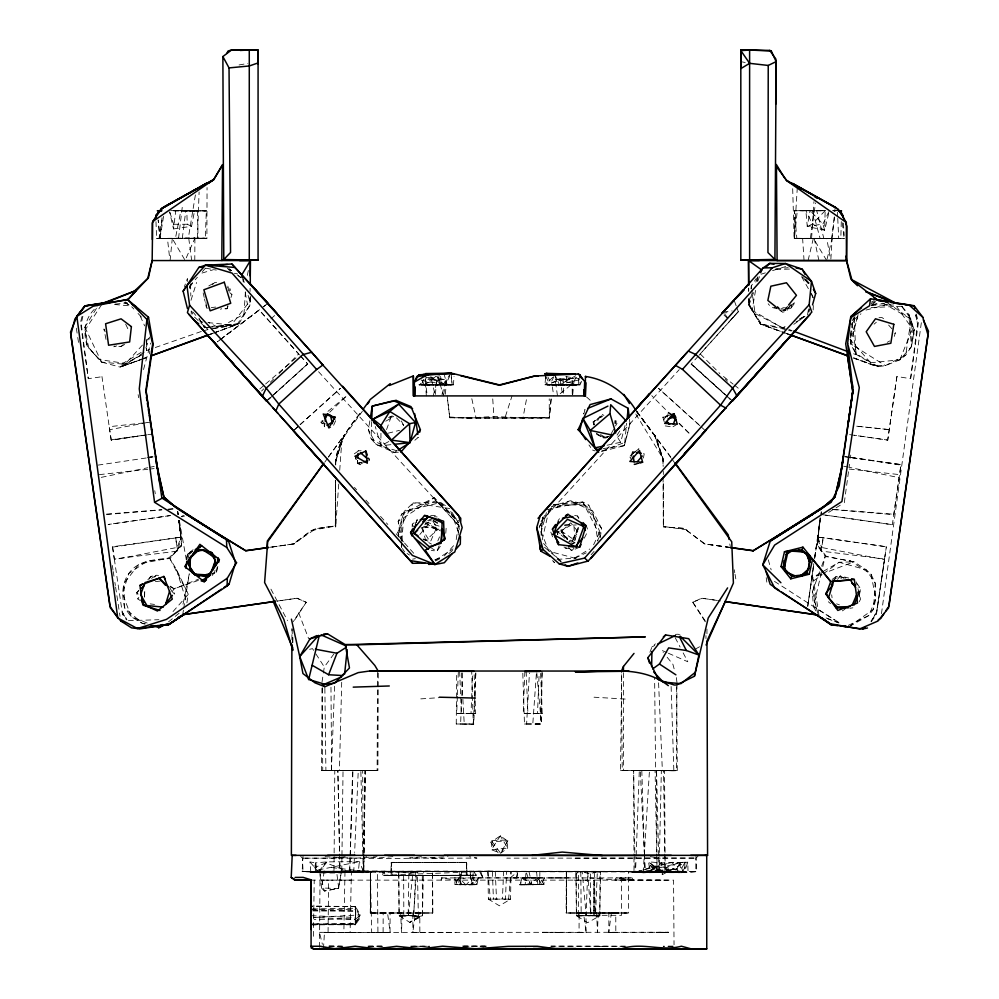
<?xml version="1.0" encoding="UTF-8"?>
<svg xmlns="http://www.w3.org/2000/svg" width="999" height="999" viewBox="0 0 999 999"><rect width="100%" height="100%" fill="white"/><g stroke="black" fill="none" stroke-linecap="round" stroke-linejoin="round"><path stroke-width="0.75" stroke-dasharray="5 3.75" d="M594.105 880.131L594.005 915.321L594.03 880.131L594.005 915.321L621.553 915.321L621.553 880.131M300.674 856.293L302.385 858.166L303.084 871.44L695.828 871.44L695.841 858.079L698.001 856.268M291.908 639.647L291.933 628.783M370.941 912.999L370.267 912.999L370.367 871.428L371.378 871.44M380.944 433.254L380.919 445.716L391.645 444.592M390.047 932.404L390.085 912.999L412.088 912.986M586.013 932.404L586.038 912.999L566.133 912.999L566.333 871.428L613.224 871.428L572.539 871.415M144.493 597.215L144.518 591.308M202.735 238.374L206.893 238.349L207.055 187.562M213.848 333.042L238.936 323.676L249.9 305.332L250.312 296.74M338.736 484.09L335.689 527.047L335.502 480.144M335.552 464.747C335.826 443.643 349.488 426.635 362.225 411.163M377.535 672.364L377.11 770.566L361.014 770.579M348.576 770.579L377.897 770.541L378.209 688.323M378.221 686.775L378.271 672.814M383.104 932.417L383.166 913.036L422.977 912.999L412.874 912.999L412.912 932.404L419.855 932.404L419.792 913.024L415.409 912.999L412.799 932.404L419.855 932.404M401.66 547.34L401.673 542.782M401.685 541.271L401.785 513.973L434.19 497.839L459.003 521.291M557.055 932.404L579.058 932.417L579.12 913.036L611.326 913.011M194.78 260.552L194.917 238.149L205.294 238.262L206.331 210.851L173.501 210.752M335.339 526.323L335.627 480.282L335.689 527.047L335.202 525.749L311.139 530.644L294.58 543.768L270.18 547.277L293.032 544.043L311.139 530.644L315.884 528.683L335.339 526.323L335.452 480.794M328.359 457.18L344.655 434.49L335.564 460.639L335.539 465.297C335.926 444.006 349.25 426.523 362.025 410.726M335.726 464.935L335.751 460.327L344.118 435.364L326.76 459.265M319.518 947.302L319.992 880.131L673.563 880.131L674.038 944.742M303.072 855.319L302.135 871.228C325.437 874.437 349.25 872.427 372.689 871.478L363.286 871.19L359.365 861.638L326.823 861.887L315.721 862.849L314.585 867.582L315.334 870.516L319.53 871.228L602.934 871.453L600.574 871.553L599.775 915.808L576.435 915.746L587.649 922.701L599.775 915.808L600.062 871.74L601.997 871.428L597.315 872.127L576.023 871.428L578.683 871.49L578.246 915.821L576.435 915.746L576.161 873.938L578.683 871.49L576.161 873.938M676.947 684.103L676.373 770.579L655.094 770.591L656.668 852.459M676.96 682.567L676.248 676.723M292.857 642.619L292.932 635.202M344.992 871.428L343.856 932.417L319.443 932.304L322.377 944.267M311.201 924.837L355.369 924.674L355.482 906.555L311.051 906.193M474.825 697.702L473.763 724.025L456.243 724L456.705 672.914M322.265 687.637L321.441 770.579L358.266 770.566L354.633 852.434M328.072 932.392L328.596 880.169L326.536 880.131M695.928 855.294L696.827 871.628L688.024 872.564L638.786 871.203L654.695 866.295L672.052 862.337L684.902 862.487L684.652 871.353L682.792 871.278L679.907 862.437L676.81 869.28L650.262 865.658L646.415 871.203L657.742 870.579L679.907 862.437L687.811 862.149L684.652 871.353L383.179 871.265L381.843 875.349L493.094 871.091L333.978 872.564L334.79 770.541L375.387 770.591M311.051 924.4L355.382 924.774L355.869 909.402L355.045 906.505L311.288 906.155M614.822 423.501L614.847 420.716L615.983 420.904L615.671 423.651M249.987 297.602L249.9 305.332L237.025 324.588L213.649 333.092M250.062 291.433L250.1 288.336M341.933 857.067L341.745 872.514L363.711 872.564L363.923 854.02M341.958 855.519L343.032 770.579M363.948 852.472L364.922 770.579L377.897 770.541L321.441 770.579L347.078 770.579M658.603 855.569L656.568 770.579L620.504 770.616L621.753 672.327M313.436 936.313L314.21 880.131L350.574 880.131M542.082 673.026L541.408 724.038L532.792 724.05L524.475 724.025L522.789 672.989M149.5 349.538L146.603 350.549L146.766 340.01M544.667 373.726L547.489 384.927L578.309 385.177L578.409 378.309M408.166 915.509L418.381 916.695L422.452 915.746L418.431 916.695L409.84 922.377L422.452 915.746L422.29 871.503L415.759 871.677L408.241 874.013L401.436 871.578L398.838 871.865L399.101 915.746L400.774 916.495L408.166 915.509L408.878 872.04L423.401 871.453L422.452 915.746L409.852 922.377L399.101 915.746L398.701 871.553L385.926 871.428L655.419 871.428M458.229 535.077L458.416 524.487M350.449 932.417L343.856 932.417L350.1 932.367L351.411 871.428M363.636 854.133L363.261 872.701L302.135 871.228L317.495 872.726L358.241 872.427L359.365 861.638L315.334 870.516L315.721 862.849L309.902 861.925L310.901 872.552C439.485 870.479 568.181 872.527 696.827 871.628L652.197 872.177L607.08 871.365M363.661 852.584L365.309 770.579L360.851 770.529L363.261 872.701L376.598 871.39L313.062 872.015L339.922 872.564M539.897 871.415L539.61 884.577L519.792 884.764L522.34 877.634L539.922 877.909L543.893 884.577L519.792 884.764L524.7 877.846L538.174 877.921L541.645 884.652L544.33 877.921L543.893 884.577L519.792 884.764L543.893 884.577M679.27 872.639L672.052 862.337L638.786 871.203L649.825 871.253L661.463 862.886L668.319 871.228L649.825 871.253L648.601 861.85L661.463 862.886L684.902 862.487L679.27 872.639L634.003 872.552L625.761 871.315L643.181 872.776L659.065 872.564L659.477 854.02M659.515 852.472L661.35 770.579M341.708 682.267L339.423 770.504L358.266 770.566M412.2 526.923L412.275 524.138L417.145 520.566M804.045 260.539L802.634 238.474L796.84 238.386L794.405 210.739L805.893 210.639L807.254 226.511L824.65 230.17L825.149 210.664L794.405 210.739L794.43 238.386L844.392 238.449L794.13 238.411L792.669 187.974M169.755 211.988L173.651 224.275L173.514 228.946L191.533 226.323L194.543 211.039L206.331 210.851L173.676 210.627M350.075 857.105L349.613 872.552L363.461 872.414L363.311 853.895M350.112 855.556L352.622 770.579L377.897 770.541M841.295 221.628L840.821 238.461L826.76 238.474L830.506 259.078M144.593 596.453L144.78 590.272M349.737 872.552L350.237 857.092M350.274 855.556L352.972 770.541L365.309 770.579L363.848 871.79L384.89 871.253L381.843 875.349L385.889 875.611L476.311 875.236L474.937 871.44L473.339 871.215L476.311 875.236L390.909 875.511L391.158 862.412L466.371 862.349L467.157 875.561L466.108 875.648L466.883 862.424L391.783 862.349L390.909 875.511L392.083 875.648L391.158 862.412L466.371 862.349L467.157 875.561M813.174 309.915L813.323 305.494M197.452 238.374L199.101 191.983M542.107 671.49L540.272 724.038L532.792 724.05L536.376 673.576M334.553 686.276L331.393 770.616L337.874 770.579L339.535 855.581M312.724 924.787L355.269 923.688L355.482 906.555L360.289 914.897L355.369 924.674L311.064 923.875M514.635 871.428L487.887 871.44L488.374 899.15L505.506 899.137L506.53 871.428M576.398 915.721L599.775 915.808L586.201 915.596L582.217 871.852L575.874 871.465L576.398 915.721L586.101 915.484L587.712 871.69M645.741 871.89L625.749 871.328L635.526 872.502L636.101 857.055M636.163 855.506L639.31 770.516L667.344 770.604L663.536 770.579L664.722 852.497M371.69 421.64L371.029 438.736L376.223 444.555L394.318 452.497L400.936 451.998M457.38 696.39L456.693 713.536L475.686 713.548L474.088 672.851M457.442 694.829L458.354 671.453M524.875 671.478L523.214 713.548L542.195 713.536L540.596 672.839M462.662 672.914L460.614 724.025L473.276 724.263L471.703 671.365M471.004 713.473L475.686 713.548L456.693 713.536L471.004 713.473L471.553 699.937M471.615 698.438L472.664 672.864M474.887 696.153L475.886 671.365L474.662 696.266M537.512 713.448L542.195 713.536L523.214 713.548L537.512 713.448L539.173 672.926M853.933 358.229L878.158 366.695L885.389 365.597L899.899 359.79L905.706 355.132L911.45 346.566L914.235 329.995L908.815 314.448L901.91 306.431M353.733 872.514L354.558 853.983M572.352 394.555L572.852 383.404L572.04 379.383L555.169 379.183L557.479 395.891L572.852 383.404L555.169 379.183M418.431 916.695L408.354 915.546L400.949 916.52L399.101 915.746L413.474 915.559L420.991 916.682L413.723 915.608L415.759 871.677L425.424 871.44M508.553 899.749L511.038 871.428L510.551 899.162L508.553 899.749L502.41 898.925L503.658 871.465M187.263 281.606L187.4 278.609L184.39 286.613M357.617 460.576L357.48 463.399L361.7 463.299M473.276 724.263L474.587 697.814M851.073 330.482L850.436 343.743L856.43 354.845L853.571 353.771M916.27 314.023L918.443 322.352L910.601 378.671L896.927 376.511L887.724 440.122L854.22 435.227M524.475 724.025L526.623 723.938L529.433 672.914M541.408 535.177L542.432 517.107L541.108 535.289M797.302 187.55L794.13 238.411L833.753 238.374L806.068 238.374M323.476 948.763L324.463 932.404L327.585 932.392L319.443 932.304M643.181 872.776L644.13 857.292M644.23 855.743L649.462 770.566M830.868 259.078L832.142 238.411L794.43 238.386L797.277 210.702L825.586 210.777M811.6 238.324L813.948 201.661M245.417 291.795L243.968 314.185L219.006 327.734L210.414 328.908M339.722 470.292L341.895 439.61L362.35 411.326M445.779 533.266L446.166 527.747M413.474 915.559L416.683 871.752L423.401 871.453M435.077 377.06L424.338 384.84L419.031 384.815L453.434 384.802L454.033 376.498M435.427 394.443L436.538 379.907L446.79 379.17L445.292 394.38M401.698 542.295L401.323 546.928L403.271 549.363M401.823 540.759L404.183 511.413L413.211 502.909L440.621 502.522L448.426 507.679M832.379 509.527L893.768 514.635L900.986 464.585L850.973 457.392M458.991 877.909L455.02 884.577L465.971 884.914L472.677 877.909L478.384 877.909L476.973 884.59L465.971 884.914L458.991 877.909L454.582 877.921L455.02 884.577L472.19 884.602L473.326 871.428M826.81 556.942L817.532 545.229L819.817 519.405L817.095 545.442L825.261 556.293L853.97 561.813L866.121 569.742L871.041 574.213L875.236 583.166L875.773 598.601L873.476 609.253L868.968 615.471L850.324 625.911M545.591 377.634L544.93 384.79L580.057 384.827L581.605 381.356M551.161 398.851L549.35 417.944L466.496 418.069L449.775 417.732L447.465 398.901M808.828 311.501L809.115 308.416M572.727 394.455L574.275 378.334L560.014 378.871L551.685 382.904L553.783 395.904M355.257 919.018L356.019 911.125L355.045 906.505L360.289 917.681L355.382 924.774L355.257 919.018L314.136 919.38M170.092 260.552L172.278 238.536L194.917 238.149L185.127 260.389L172.278 238.536L159.94 238.374L158.179 219.955L159.977 238.461L194.917 238.149L167.42 238.349L169.743 258.891M186.913 559.865L187.475 554.158L193.107 549.687M217.008 567.594L216.583 571.865L212.1 575.449M449.35 416.97L466.496 418.069L549.35 417.944L551.123 399.013M557.654 534.615L557.954 531.643M357.692 460.502L357.405 463.299L360.115 464.822L362.762 463.611M601.735 451.398L624.375 445.654L626.66 423.264M834.103 217.632L831.955 238.386L794.467 238.336L818.256 238.374M834.714 211.688L835.176 207.243M408.354 915.546L412.987 872.065L422.29 871.503M149.488 353.921L149.825 350.824M808.903 312.225L809.24 309.29M167.42 238.349L205.294 238.262L159.977 238.461L162.475 216.845M603.159 448.576L624.375 445.654L629.969 423.726L629.432 419.105M178.534 238.386L182.68 203.634M191.533 226.323L187.275 224.251L186.763 210.664L194.543 211.039L175.762 210.664L173.514 228.946L169.643 212.038M461.813 871.428L460.202 884.59L476.973 884.59L472.677 877.909L574.475 877.921M749.799 297.802L748.875 305.232L760.514 324.076L785.326 333.154M750.911 288.886L751.285 285.914L756.193 278.609M182.305 238.374L185.764 210.889L206.331 210.851M910.601 378.671L917.544 323.951L915.821 314.822M386.526 932.404L324.463 932.404L668.606 932.267L608.766 932.404L611.363 912.999L628.646 912.986L628.558 871.428L621.39 871.428M844.305 502.722L848.875 468.893M849.088 467.357L849.5 464.285M850.336 458.129L850.748 455.057M227.51 305.831L227.123 308.728L220.379 309.141M229.495 291.346L229.895 288.449L231.93 294.717L230.969 297.515M600.287 537.712L601.56 528.434L592.844 511.276L583.441 503.933L570.329 500.761L552.672 505.919M831.717 238.386L834.652 216.87M821.203 551.098L823.039 537.649L886.35 546.765L817.781 537L821.203 551.098L884.577 559.015L886.35 546.765L876.623 612.062L871.278 621.353M881.455 613.748L921.665 320.317M324.762 423.963L324.363 426.773L323.988 422.515M813.785 563.686L807.691 606.505L813.648 565.159M814.66 557.567L820.104 519.33M443.756 394.468L445.591 381.581L438.149 377.41L425.037 378.933L427.285 395.916M517.032 877.921L517.744 871.478L516.283 877.909M814.747 557.492L820.566 517.557M814.597 558.891L820.803 515.971M822.527 514.685L892.332 524.712L899.112 477.672L849.625 467.42M807.704 606.493L813.748 564.797M896.927 376.511L887.724 440.122M155.981 221.691L156.631 238.374L159.028 238.386L162.075 217.52M810.364 238.361L815.534 202.909M901.76 306.443L911.076 319.168L905.706 355.132L885.389 365.597L872.914 365.172L853.908 358.191M884.577 559.015L876.623 612.062L870.966 621.303M322.015 682.08L323.164 674.512M323.389 673.001L324.313 666.957L333.741 654.183M456.193 539.572L458.529 524.338M850.436 336.288L853.321 317.844M324.25 871.215L321.591 887.999L324.363 891.033L338.549 888.511L341.483 871.203L338.549 888.511L321.591 887.999L319.53 871.228L383.179 871.265L385.889 875.611L476.311 875.236M182.692 614.672L183.429 610.139M183.666 608.616L189.273 573.826L182.805 605.194M159.977 238.461L163.724 215.384M195.392 194.917L188.274 238.411L206.893 238.349M807.517 314.835L808.503 308.816M189.798 288.549L190.547 284.041M188.237 558.541L189.198 552.672L192.045 551.623M396.84 450.899L394.318 452.497L371.029 438.736L368.394 429.695L369.842 420.841M791.508 305.207L791.021 308.129L784.44 310.701L770.941 307.155L768.169 303.758M442.145 877.909L441.133 880.131L441.508 877.909L456.843 880.131L466.208 877.921M755.544 290.384L752.085 310.239L760.514 324.076L785.202 333.017L760.514 324.076L748.688 303.334L748.676 298.751L748.875 305.232L761.787 324.375L784.877 329.345M757.142 281.206L757.941 276.623M566.858 376.498L565.384 384.815L551.985 384.952L547.989 377.21M426.111 376.635L424.612 385.027L421.316 385.052L419.368 381.468M871.24 621.79L876.41 614.472L884.502 559.64L821.628 547.489L823.413 537.512M824.65 230.17L822.889 224.063L810.114 210.664L805.893 210.639L812.374 224.063L824.65 230.17L829.37 210.664L822.889 224.063L807.254 226.511L810.114 210.664L824.924 210.664L794.405 210.739M466.496 418.069L493.893 416.496L522.989 417.832L526.573 398.813M643.406 458.042L644.218 453.858L641.87 452.172M159.94 238.374L175.424 238.386L180.856 210.801L194.543 211.039M247.34 275.399L248.576 269.455M857.317 595.279L858.216 591.121M82.867 316.321L81.219 323.801L88.299 378.683L101.998 376.71M215.11 570.092L214.485 572.927L211.825 574.225M186.251 559.652L187.475 554.158L192.645 551.148M217.819 566.371L216.583 571.865L212.725 574.125M542.195 539.872L549.05 509.777M615.309 423.888L615.983 420.904M859.115 596.003L860.713 588.985L855.144 580.644M667.344 416.945L668.406 412.462L651.773 395.666M808.104 260.427L813.361 238.262L826.71 260.602M821.428 572.527L813.398 606.455L817.519 613.861M822.814 566.62L825.261 556.293L853.97 561.813L826.822 572.127M827.072 259.128L832.142 238.411L826.76 238.474M112.537 546.765L114.398 559.615L177.185 547.44L181.119 537.137L112.537 546.765L114.311 559.015L177.672 551.098L181.119 537.137L178.883 520.629M583.853 413.998L584.977 409.503L583.516 413.823M81.98 316.546L80.469 322.527L88.299 378.683M624.375 445.654L629.969 423.726M607.092 445.229L620.691 442.245L625.124 425.237M858.104 314.648L850.436 343.743L885.389 365.597M630.993 457.205L632.479 451.548L635.289 451.123M433.204 395.891L438.149 377.41L443.544 395.904M416.233 522.702L417.145 519.305M540.871 533.154L546.403 512.562M143.531 369.555L150.662 343.094M341.895 439.61L335.602 462.425L335.564 460.639M578.471 527.672L574.937 540.409L571.965 543.468M441.97 394.468L445.591 381.581L425.037 378.933M894.255 336.413L895.404 332.704L893.805 335.252M190.996 300.274L196.591 282.48M447.152 395.879L449.775 417.732L504.932 417.969L512.025 395.916M752.022 293.456L748.688 303.334L752.085 310.239L782.467 327.997L786.862 329.533M755.831 282.155L758.204 275.1M228.084 305.919L227.123 308.728L221.316 308.516M850.449 337.937L858.353 315.222M145.879 348.052L149.75 337.038M139.972 359.952L120.105 367.095L101.548 362.1L87.213 345.979C82.492 331.893 84.977 316.346 97.128 306.843M386.563 429.595L391.283 416.471M826.098 617.931L840.409 623.388L813.398 606.455L812.387 591.533L819.592 571.803M821.653 566.158L825.261 556.293M753.571 292.582L748.875 305.232L748.825 299.063M757.741 281.331L761.912 270.08M649.924 652.272L652.01 646.828L655.406 643.856M439.085 545.791L436.9 551.348L431.268 550.262M650.262 865.658L657.742 870.579L676.81 869.28L679.907 862.437M899.899 359.79L912.324 328.783L908.815 314.448L911.45 346.566L899.899 359.79L870.653 362.762L852.896 352.547M423.613 379.32L421.316 385.052L452.16 384.827L451.198 373.102M355.369 924.674L358.803 916.295L360.289 914.897L311.076 917.631M858.466 594.368L860.713 588.985L858.166 587.362M578.071 527.647L570.978 544.48L576.161 541.933M437.812 540.921L439.523 536.888M423.451 539.135L430.294 542.132L436.8 527.147L432.792 521.066M335.664 420.716L333.092 426.423L329.195 427.934M575.349 558.316L548.951 551.261L539.185 527.122L545.354 513.648M572.14 541.808L579.12 527.01M553.921 376.548L549.912 384.99L547.489 384.927M355.269 923.688L358.803 916.295L355.419 919.38L314.111 917.369M449.937 375.699L445.529 384.802L424.612 385.027L452.16 384.827L450.786 373.239L442.882 385.027L430.769 376.86M789.572 305.706L787.025 310.939L782.667 312.262L776.31 307.767M593.593 544.755L601.56 528.434L583.441 503.933L551.273 506.643M588.973 877.921L618.806 880.044L633.091 879.769L632.067 877.909L615.971 877.921L614.885 880.131L668.443 880.131M597.352 540.921L600.774 534.228L588.886 505.194L582.792 502.01L553.621 504.57L539.185 527.122M584.253 538.224L586.863 533.129M851.922 324.575L855.456 317.682M415.209 523.813L417.182 520.004M597.739 420.579L601.298 413.836L603.908 415.409M834.477 579.432L835.888 576.735L845.866 578.096M859.202 601.773L860.526 599.275L856.28 581.918M460.876 877.909L457.205 884.689L455.02 884.577M682.792 871.278L687.811 862.149L679.345 862.949L646.415 871.203L688.024 872.564L687.811 862.149M501.236 852.709L508.329 839.909L489.585 840.758L498.114 852.846M611.176 433.766L614.822 427.235M615.559 425.924L617.02 423.301L614.397 421.728M140.484 600.711L137.887 598.988L139.41 596.328M149.313 579.033L150.837 576.373L155.27 575.724M790.958 304.445L787.025 310.939L777.147 306.331M478.384 877.909L474.188 884.739L457.205 884.689L454.582 877.921M144.093 352.247L124.038 365.759L121.953 364.011L101.548 362.1L87.213 345.979L84.828 327.16L98.089 305.744M545.978 376.548L549.912 384.99L571.553 384.965L576.835 376.436M663.798 419.88L668.406 412.462L670.829 413.623M172.465 591.296L174.063 588.761L198.601 579.145M619.792 430.956L616.57 435.939L620.691 442.245M101.611 304.67L85.052 330.12L88.799 348.239L99.488 359.615L125.712 363.474L141.334 354.982M294.468 620.279L306.218 602.31L293.044 621.84M189.585 287.562L192.869 282.58M557.892 521.016L559.465 518.693M440.297 546.328L436.9 551.348L431.643 548.264M854.944 316.596L851.51 321.641L861.001 313.786M324.737 462.225L327.447 458.441M326.111 862.786L319.093 872.477L314.585 867.582L326.111 862.786L345.716 870.753L384.89 871.253M250.299 296.74L250.299 302.772L247.415 304.258L231.431 324.962L211.838 326.96M787.587 306.218L782.667 312.262L776.972 307.717M323.027 420.354L321.129 422.677L325.736 425.686M837.487 579.383L840.296 575.973L848.725 578.059M419.842 534.502L431.068 520.966M574 548.189L572.015 550.511L563.96 547.002M302.135 871.228L317.495 872.726L326.823 861.887M138.711 590.347L136.688 592.682L137.887 598.988M147.802 579.87L150.837 576.373L153.571 577.834M591.108 554.757L594.055 551.373M189.36 286.313L197.39 277.26M202.397 271.603L205.419 268.207M173.039 611.55L188.324 594.33L176.523 569.567L169.83 558.453L168.619 558.129C154.221 559.915 137.924 560.239 128.809 573.488C121.666 583.691 121.691 596.303 124.7 607.954L131.219 616.708L142.457 623.463L145.429 624.225M698.239 356.144L691.046 364.148L725.399 395.017M699.1 355.194L739.747 309.977M736.875 307.742L738.311 311.688L700.237 353.933L719.842 373.564M142.432 345.08L125.712 363.474L120.105 367.095L140.572 359.665M146.616 340.484L148.701 338.186M444.355 555.894L454.495 544.717M541.071 521.428L679.208 369.667M730.082 320.729L738.311 311.688M362.063 462.712L360.115 464.822L357.954 460.689M825.149 210.664L812.374 224.063L807.254 226.511M649.825 871.253L654.695 866.295L662.512 874.562L684.902 862.487M539.922 877.909L532.954 884.939L522.34 877.634L510.139 877.921L517.957 871.515L469.992 871.428L471.328 884.602M261.601 391.009L263.786 388.836M270.329 382.292L273.601 379.021M279.046 373.564L298.664 353.933L259.216 310.015L222.315 338.087L261.825 307.954M329.682 412.262L346.978 395.579L327.472 411.763M552.759 377.31L544.93 384.79L580.057 384.827L579.994 379.145M423.114 539.023L425.661 540.634L438.124 528.995L441.009 531.83M557.792 534.39L557.117 531.655L561.038 531.668L570.766 522.764L578.633 532.604L568.881 541.52L575.024 542.807L572.115 543.319M138.873 590.684L136.688 592.682L138.836 594.717M266.621 401.198L307.63 363.861L300.662 356.144M294.455 429.845L299.038 425.699M300.187 424.662L340.347 388.349M268.906 399.138L307.63 363.861M294.38 429.77L298.988 425.624M300.137 424.587L340.359 388.361M270.904 318.893L275.025 315.197M212.45 284.59L214.773 282.517L219.056 282.055M266.408 400.949L307.729 364.098L300.587 356.094M448.801 553.683L453.421 549.675M874.1 324.163L876.323 322.24M259.777 388.986L264.448 384.99M265.622 383.978L297.227 356.955M154.283 577.122L156.593 575.174L159.49 575.674M414.86 440.247L418.344 437.3L415.809 438.898M123.152 344.68L120.954 346.528L114.123 346.104M871.677 304.932L877.609 300.025M168.469 621.915L179.183 613.124M634.19 452.535L629.457 456.281L630.044 458.903M635.364 451.598L638.923 448.788L629.457 456.281L631.006 458.828M263.599 306.631L267.994 303.246M263.062 307.005L265.534 305.132M219.867 339.972L259.216 310.015L299.563 354.945M593.968 424.7L593.169 421.928L603.396 414.835L593.169 421.928L593.756 424.925M818.955 615.209L813.698 580.831L822.152 574.65M823.363 573.763L839.048 562.275L853.97 561.813M832.167 579.42L835.888 576.735L841.72 578.221M354.345 453.808L358.691 450.724M793.793 324.338L806.243 315.472L799.6 318.993M849 626.66L873.476 609.253L875.236 583.166L866.121 569.742L839.048 562.275L821.815 572.202M522.34 877.634L524.7 877.846L528.796 884.59L538.174 877.921M608.541 436.251L606.056 438.012L603.396 437.924L596.728 434.365L595.217 432.405M426.348 395.904L425.449 383.566L431.468 379.333L446.79 379.17M424.725 524.837L430.781 520.679M270.13 547.252L293.032 544.043L315.884 528.683L335.202 525.749M459.428 526.373L434.19 497.839L398.189 521.328L400.437 538.161M435.089 560.327L452.934 548.926M842.319 610.889L844.917 609.228M828.596 512.412L842.994 503.533M151.461 578.334L156.593 575.174L158.566 577.41M677.297 424.15L672.352 427.172L669.792 425.899M121.953 364.011L144.031 350.649M799.437 319.218L806.068 315.272M574.1 558.354L589.797 549M593.169 421.928L602.497 416.421M385.764 421.216L393.668 416.571M831.942 580.881L840.296 575.973L844.118 578.409M820.491 572.964L812.537 577.547L816.67 611.863M208.791 285.939L214.773 282.517M141.296 355.07L120.105 367.095L140.397 359.69M187.475 554.158L192.707 551.186M575.761 375.724L559.465 384.902L555.694 376.536M124.675 344.443L120.954 346.528L118.094 345.754M871.053 303.684L874.987 301.486M695.666 648.938L699.537 646.765M567.332 539.497L560.926 530.756L572.489 524.35M887.199 342.345L889.722 340.959M189.56 553.983L190.834 553.296M435.514 561.001L439.572 558.816M611.563 435.064L606.056 438.012L596.728 434.365M871.378 302.148L874.125 300.674M388.836 441.521L380.919 445.716L375.274 426.523M785.102 326.611L782.467 327.997L785.189 326.748M181.244 516.57L183.591 515.359M652.01 646.828L654.77 645.491M548.139 511.438L570.329 500.761L592.844 511.276L597.989 541.046M848.226 625.386L868.968 615.471L875.773 598.601L871.041 574.213L850.012 560.701M817.532 545.229L819.954 517.894M705.257 621.79L692.719 602.272L701.698 598.201L720.092 600.874M574.912 558.079L586.251 552.859M796.103 321.753L801.56 319.268M579.67 547.152L572.015 550.511L568.431 547.764M692.719 602.272L702.197 598.276L720.566 600.923M211.588 574.063L214.485 572.927L211.9 573.251M456.668 519.255L435.589 500.924L401.785 513.973L398.189 521.328L402.447 541.72M821.116 574.3L812.537 577.547L813.698 580.831M607.479 436.388L603.396 437.924L596.391 433.191M871.89 305.519L877.509 303.396M601.61 451.086L624.762 442.407M141.846 359.153L149.088 356.506M209.952 334.265L212.849 333.204M214.298 332.679L238.936 323.676L208.816 327.197M141.421 359.428L148.664 356.793M209.503 334.628L212.4 333.566M142.033 359.128L147.877 357.005M209.266 334.69L212.188 333.629M549.238 871.428L580.806 871.565L590.397 873.938L596.715 871.652M155.307 347.515L201.748 331.318M203.197 330.819L211.975 328.596M198.376 580.407L174.063 588.761L169.967 586.575M434.89 559.665L440.796 557.704M425.449 383.566L436.538 379.907M181.818 516.858L184.74 515.934M638.586 463.499L634.577 464.772L632.217 463.111M761.076 274.213L765.371 272.864M772.539 270.629L788.298 265.722M389.672 416.733L392.32 415.909M671.291 414.597L662.874 417.195L664.685 423.376M113.786 346.778L116.671 345.904M551.685 382.904L563.099 379.42L574.275 378.334M189.198 552.672L192.844 551.573M201.998 273.052L213.611 269.643M866.058 310.065L890.109 303.721M361.913 462.275L357.48 463.399L355.07 456.243M387.899 433.254L399.538 430.332M579.707 379.72L557.779 384.815L551.985 384.952M361.9 462.262L357.405 463.299L355.219 456.518M309.615 649.288L312.525 648.651L315.047 652.572M547.202 509.615L582.792 502.01L600.799 537.15M101.274 477.36L147.815 467.719M149.313 467.407L155.32 466.158M146.191 434.977L111.226 440.122L109.665 429.72L150.462 421.89M412.562 559.165L415.334 558.641M427.697 520.629L430.569 520.104M293.032 544.043L294.58 543.768M297.04 598.239L306.218 602.31L297.04 598.239L277.223 601.086L297.24 598.214M239.061 64.972L247.814 63.424M849.862 608.341L852.859 607.817M238.936 323.676L231.431 324.962L208.841 322.689M388.561 417.495L392.882 416.77M213.449 328.359L237.025 324.588L219.006 327.734L207.904 322.265M345.192 856.618L335.127 858.166L302.385 858.166L355.719 858.178L377.023 856.63M97.964 465.122L146.453 457.942M147.914 457.455L153.971 456.518L147.902 457.38M426.323 377.859L433.828 376.735M435.327 376.511L439.835 375.836M112.612 547.115L181.119 537.137M111.126 439.81L146.179 434.927L111.226 440.122L109.228 426.71L150.512 422.177M147.702 434.727L152.273 434.09M147.964 457.729L154.033 456.893M564.647 524.875L572.252 523.838M723.014 311.988L732.142 310.889M421.441 856.618L409.415 858.041L442.944 858.266M199.026 318.219L204.296 327.734L207.305 327.385M667.369 416.67L662.874 417.195L664.972 419.405M99.338 474.637L148.027 469.268M149.55 469.093L154.121 468.593M211.264 307.567L215.722 307.08M204.296 327.734L210.327 327.11M115.135 304.121L127.535 302.947M325.112 856.667C365.834 859.415 407.267 858.978 448.039 856.643M775.848 268.806L788.223 267.67M634.103 463.923L641.433 463.236M392.894 856.605L377.684 858.016L365.746 856.655M155.382 581.618L161.289 580.956M598.201 946.528L604.07 946.627M721.99 313.137L729.407 312.487M878.983 317.719L881.867 317.457L885.501 320.055M872.239 304.408L884.177 303.409M106.643 514.51L161.913 509.902M168.057 509.39L174.188 508.878M106.581 514.11L161.751 509.702M167.869 509.215L174.001 508.728M556.98 559.44L576.898 557.942M420.791 698.875L439.036 697.689M345.716 870.753L319.093 872.477L309.902 861.925M646.415 871.203L676.81 869.28M675.349 634.377L678.134 634.215L680.781 635.339M658.641 857.105L659.003 872.564L684.203 871.49L635.526 872.502M408.878 872.04L352.834 871.415M655.094 770.591L676.373 770.579L622.24 770.566L621.341 672.876M476.973 884.59L474.188 884.739L472.227 877.909M871.078 307.58L904.644 306.119M564.472 525.449L576.298 524.962M775.699 269.568L789.485 269.056M128.359 620.679L158.891 619.717M602.934 871.453L594.28 871.727L595.454 915.733L599.775 915.808M578.209 915.846L586.201 915.596M322.065 688.286L322.752 770.579L334.041 770.579M432.018 912.999L432.692 912.986L432.592 871.428L432.792 912.999L370.529 912.999L370.367 871.428L371.69 932.379L390.159 932.404L387.55 912.999M208.279 308.042L206.506 308.079L204.508 298.963M565.122 548.301L569.692 548.189M505.506 899.137L510.551 899.162L499.45 905.806L488.374 899.15L502.41 898.925M578.234 871.49L600.062 871.74L597.315 872.127L595.504 915.733L586.101 915.484M312.675 909.053L355.332 908.253M673.226 946.165L663.411 946.253M413.723 915.608L399.101 915.746M504.932 417.969L549.25 417.582M596.84 871.802L629.707 871.39M422.527 527.31L439.473 527.272M672.964 946.303L663.236 946.265M175.424 238.386L205.294 238.262M178.796 520.666L181.169 537.437L175.437 537.499L177.185 547.44M660.926 932.404L668.831 932.329L656.081 932.404M462.612 946.053L488.686 946.153M871.003 305.207L895.566 305.007L912.324 328.783L911.45 346.566L914.235 329.995L908.815 314.448M453.434 384.802L442.507 384.902L440.522 376.436M634.827 852.472L633.653 770.566L639.31 770.516M553.034 871.453L427.947 871.215L309.752 872.202L333.978 872.564M659.065 872.564L665.172 872.514L665.059 853.97M342.919 946.215L326.498 946.215M367.882 946.203L383.141 946.165M528.796 884.59L530.344 884.577L525.998 871.428L525.199 884.552L530.344 884.577M432.692 912.986L412.874 912.999M314.123 923.888L355.394 923.588M832.954 210.739L837.374 210.714M794.13 238.411L802.622 238.374M620.504 770.616L627.16 770.579M608.241 871.428L577.135 871.428M665.172 872.514L657.08 872.552L656.942 854.02M370.367 871.428L370.504 912.999L390.085 912.999M463.973 946.178L487.912 946.165M818.893 260.514L814.235 238.461L794.43 238.386L840.821 238.461L823.85 238.424L816.757 210.826M430.969 858.241L476.985 858.091L469.493 856.705M575.012 858.178L695.841 858.079L506.83 858.153M344.405 871.44L360.889 871.428M679.345 862.949L681.73 872.701L635.114 872.564L634.852 854.02M427.21 912.999L415.409 912.999M575.936 912.999L597.439 912.949M557.954 932.392L564.947 932.379M411.363 946.228L429.395 946.178M173.651 224.275L187.275 224.251M641.608 770.579L655.606 770.554L654.62 677.797M633.653 770.566L677.285 770.716L676.623 686.525M315.172 871.428L303.084 871.44M381.168 871.428L427.947 871.215M485.102 871.428L417.145 871.478L428.833 871.428L417.432 871.677L418.381 916.695M600.574 871.553L643.144 871.428M379.982 912.999L401.473 912.986M446.703 932.404L455.919 932.379M579.058 932.417L586.126 932.404L583.516 912.999L566.458 912.999L566.333 871.428L567.382 871.44M368.356 946.228L383.117 946.19M462.962 946.278L488.798 946.215M550.948 946.19L627.297 946.253L550.973 946.153M159.028 238.386L197.765 238.361M178.184 238.374L156.631 238.374L166.296 238.424M580.057 384.827L557.779 384.815L555.394 376.548M665.047 852.434L664.56 770.566L677.285 770.716L622.24 770.566M322.752 770.579L374.126 770.579M441.508 877.909L632.067 877.909L632.679 880.119L615.971 877.921M311.039 880.131L314.21 880.131M660.926 880.131L618.806 880.044L619.867 877.909L633.091 879.769M368.631 946.29L383.991 946.29M419.031 384.815L447.227 384.877L444.343 375.162M456.243 724L473.763 724.025M658.915 770.579L671.965 770.591M371.665 871.428L377.385 871.44L377.934 932.417L371.341 932.404M574.05 880.131L589.597 880.144M591.346 912.949L618.943 912.999M370.267 912.999L383.166 913.036M608.766 932.404L615.821 932.417L615.759 913.036L598.239 912.999L597.439 932.404L596.64 912.999M420.804 932.392L448.563 932.404M413.424 946.253L430.082 946.278M452.16 384.827L445.529 384.802L430.469 377.285M364.922 770.579L362.662 770.566L363.299 852.347M565.471 877.959L550.349 877.921M312.824 910.951L356.019 911.125M350.1 932.367L360.889 932.404M410.389 946.24L429.458 946.328M832.791 210.689L835.851 210.702M170.604 210.627L175.762 210.664M173.589 210.826L185.764 210.889M522.989 417.832L549.35 417.944L549.225 398.838M694.742 871.428L695.828 871.44M416.683 871.752L385.926 871.428M311.064 909.19L355.869 909.402M395.392 912.961L402.285 912.999L401.473 932.404L400.674 912.999M560.389 932.392L542.557 932.304L552.21 932.404M328.833 946.19L342.133 946.265M833.378 210.689L836.038 210.702M555.394 379.27L572.04 379.383L572.29 395.954M526.623 723.938L541.408 724.038L536.588 670.516M415.759 871.677L377.747 871.428L412.987 872.065M524.7 877.846L532.717 877.921M334.79 770.541L337.849 770.566L339.623 852.472M329.083 946.103L341.433 946.253M309.752 872.202L339.872 872.577L339.573 857.13M553.621 504.57L588.886 505.194M312.749 910.151L355.357 910.988M398.701 871.553L403.621 871.69L403.846 915.846M657.742 870.579L684.652 871.353M571.553 384.965L578.309 385.177M625.761 871.315L652.197 872.177M430.681 515.409L435.352 515.571M429.033 519.73L431.993 519.842M311.238 915.708L355.457 917.457M358.104 450.699L361.188 450.824M774.025 307.305L791.021 308.129L795.541 301.823L784.44 310.701L776.298 307.23M817.719 537.387L823.039 537.649M594.03 697.202L627.797 699.213M834.053 509.465L893.83 514.273M114.573 304.495L129.733 305.856M199.812 321.778L202.822 322.09M849.337 469.093L899.562 474.625L900.986 464.585L850.923 457.692M145.492 623.801L142.457 623.463L124.7 607.954L123.851 583.628L139.011 564.035L168.619 558.129L181.556 545.704L179.196 520.766M331.693 867.557L363.286 871.19M434.34 516.633L437.137 516.97M150.2 603.871L154.508 604.432M844.854 456.855L849.412 457.48M665.247 425.924L673.201 427.035M730.281 547.452L704.283 543.831L684.003 528.371L663.348 526.835L684.003 528.371L705.157 544.018L730.631 547.614M565.746 376.673L579.557 378.609M825.561 515.159L892.344 524.662M730.219 547.527L704.283 543.831L705.157 544.018M849.637 434.627L887.724 440.084M686.837 529.832L663.548 526.461L663.249 480.294M761.787 324.375L784.827 327.909M850.973 457.467L900.936 465.122M650.312 856.643L660.364 858.166M449.725 508.541L413.211 502.909L397.889 532.455L398.926 536.8M574.637 515.472L577.322 515.921L580.194 519.243M421.79 380.469L447.227 384.877M205.757 268.207L216.308 270.08M234.39 273.289L237.412 273.826M423.626 526.298L438.124 528.995L425.512 523.039M635.414 452.122L632.479 451.548L632.941 454.483M742.294 61.926L745.217 62.537M843.631 466.171L848.126 467.107M396.566 450.686L376.223 444.555L368.394 429.695M425.924 522.027L442.033 527.022M325.112 423.926L321.129 422.677L320.816 419.667L325 423.801M836.575 603.871L839.447 604.832M592.557 450.037L595.017 450.886M788.336 330.045L791.27 331.069M789.56 334.603L786.65 333.541L789.572 334.565M853.471 357.754L878.158 366.695L855.831 353.571L850.549 340.784M786.787 333.678L789.697 334.752M827.197 618.606L838.823 622.901M789.123 329.52L791.982 330.594M147.165 623.039L131.219 616.708L122.49 593.431L128.809 573.488L146.953 561.263L169.83 558.453L181.556 545.704L179.183 520.891M666.97 652.622L661.413 650.187L663.324 652.534M668.356 653.234L687.811 661.763L682.904 652.384M124.051 302.497L129.595 305.244M783.603 328.246L755.069 313.499L751.91 290.509M878.158 366.695L870.653 362.762L849.962 339.36M428.783 542.632L431.481 544.093M882.966 303.084L911.076 319.168L914.073 334.24M425.274 523.201L439.398 531.306M433.391 520.367L439.785 524.05M600.511 434.515L606.955 438.261M558.366 560.089L560.963 561.688M575.024 542.807L557.117 531.655L566.533 539.547M407.055 553.471L409.515 555.019M774.475 581.381L834.39 619.942M433.279 520.691L439.66 524.937M560.926 530.756L574.937 540.409L573.888 525.162M887.05 302.497L911.076 319.168M170.305 586.151L174.063 588.761L174.625 594.068L172.477 592.02M228.908 268.906L231.368 270.679M241.184 277.784L236.276 274.238L241.221 277.759M654.695 866.295L648.601 861.85L662.512 874.562L661.463 862.886M229.008 268.806L231.456 270.604M125.1 301.848L131.181 306.631M723.451 376.461L733.116 384.128M734.327 385.09L739.173 388.923M544.48 547.215L561.188 561.276M828.308 601.735L830.569 603.646M727.921 396.853L691.296 363.873L725.436 394.98M729.07 397.877L732.529 400.936M586.5 396.94L592.295 402.147M698.751 424.587L658.528 388.361L699.849 425.699M700.998 426.735L704.432 429.845M802.209 276.823L809.015 283.117M194.518 317.108L207.555 329.295L196.815 316.608M724 315.047L728.034 318.856M679.02 423.439L690.084 434.253M229.782 292.607L231.93 294.717M668.406 412.462L670.579 414.635M679.295 423.339L690.184 434.215M725.299 379.021L727.472 381.193M396.466 417.819L403.696 425.312M543.531 543.481L560.451 561.251M131.731 306.78L133.829 309.016M138.037 313.461L143.307 319.031M806.043 279.633L809.178 282.979M552.559 560.564L554.582 562.737L552.584 560.414M318.569 371.715L459.515 526.423M227.223 268.007L230.344 271.478M354.445 487.387L356.531 489.71M365.921 500.137L369.056 503.621M380.532 516.371L387.837 524.487M396.178 533.766L403.484 541.883M404.533 543.044L414.972 554.645M888.635 325.087L893.468 330.532M805.032 279.87L808.99 284.378M805.044 279.42L808.915 283.903M192.919 311.988L195.841 315.447M667.157 657.255L672.914 664.323L674.762 671.203M724.774 314.173L728.308 318.544M561.038 531.668L567.145 539.323M805.394 279.171L809.053 283.791M636.912 411.8L670.729 457.367M636.425 411.026L672.215 458.991M636.975 412.038L656.331 437.687L662.974 458.491L663.324 465.259M636.713 411.526L656.331 437.687L654.333 434.702L663.324 460.639M636.525 411.213L655.119 436.014L662.974 458.491L663.161 466.446M671.64 458.628L674.362 462.412M114.311 559.015L122.552 614.41L126.049 619.305M588.948 444.942L590.746 447.49M692.856 602.21L705.906 621.952M561.038 529.445L567.669 539.472M315.884 653.883L324.313 666.957M402.397 548.476L404.583 551.91M122.552 614.41L122.203 612L126.798 619.33M421.103 527.335L430.294 542.132M635.801 414.011L662.974 458.491L663.011 466.258M452.11 512.475L458.454 522.976L440.621 502.522L404.183 511.413L397.889 532.455L401.511 540.571M122.203 612L126.873 619.942M801.635 276.735L810.626 292.67M811.375 293.993L813.636 297.977M577.322 515.921L578.796 518.568M401.298 420.954L404.233 426.311M655.119 436.014L654.77 435.352L663.124 460.289M169.705 587.387L171.89 591.495M270.941 589.148L287.487 620.616M675.187 637.662L680.094 647.04M421.765 379.82L424.338 384.84M479.582 871.453L482.729 877.909L480.794 871.54L482.679 877.597M84.828 327.16L101.548 362.1M125.674 324.176L128.796 330.731M434.19 497.839L435.589 500.924M140.235 316.146L144.668 325.899M105.17 331.805L103.933 328.971L106.044 339.648M412.275 524.138L413.449 526.86M298.626 612.737L308.629 638.598M550.811 532.142L553.458 539.01M857.841 592.057L860.526 599.275M368.306 457.729L369.305 460.414L368.893 455.332M450.761 511.351L458.516 532.392M817.781 537L821.628 547.489M734.465 301.149L736.388 306.418M191.671 311.176L192.707 314.073M586.088 525.012L587.487 529.083M176.523 569.567L186.875 602.909L188.324 594.33L169.83 558.453L181.656 544.58L179.071 520.529M242.807 277.597L245.017 285.002M248.089 295.367L250.299 302.772M768.281 559.79L771.166 569.867M812.624 210.702L820.067 238.349M812.387 591.533L818.206 615.097M319.53 871.228L324.363 891.033L338.723 888.086L336.563 871.178M811.55 293.381L812.599 297.739M422.527 527.497L425.661 540.634M431.468 379.333L435.289 395.891M528.946 871.428L531.955 884.677M471.815 398.713L475.949 417.445M203.172 292.882L204.183 297.44M915.746 314.96L917.544 323.951M242.757 279.083L243.306 282.043M245.217 292.407L247.415 304.258M315.721 862.849L317.495 872.726M177.797 511.638L178.334 514.647M179.395 520.666L186.326 559.802M729.819 543.968L730.594 548.513M734.253 569.742L734.764 572.777M735.027 574.288L735.813 578.846M138.112 394.655L138.649 397.702M154.758 490.684L155.282 493.731M228.684 291.059L227.66 284.952L227.859 287.899M469.992 871.428L472.19 884.602M560.014 378.871L562.762 395.891M205.831 301.96L206.818 308.042M76.349 328.196L77.522 335.889M77.76 337.437L78.684 343.594M112.325 565.459L113.024 570.079M113.262 571.615L113.961 576.236M114.885 582.405L115.36 585.476M115.597 587.025L120.03 616.296M851.735 323.152L856.43 354.845M175.699 537.699L177.672 551.098M101.948 376.523L109.665 429.72M178.746 520.554L181.169 537.437M458.666 524.475L459.515 530.494M177.934 514.572L177.572 511.575M751.285 285.914L751.698 288.973M766.208 577.647L766.832 582.13M177.672 511.625L178.072 514.622M188.774 238.511L191.683 260.552M831.68 594.817L832.055 597.764M594.018 421.94L594.368 424.925M842.332 222.777L844.205 239.385M536.538 871.428L537.874 884.602M487.887 871.44L490.372 899.749M587.699 871.952L590.821 915.621M492.744 398.901L493.893 416.496M843.431 223.177L844.205 235.402M461.413 672.914L464.248 724.013M644.442 854.008L645.354 872.552M837.449 212.25L837.674 216.858M837.749 218.394L838.71 238.374M495.254 871.44L496.503 898.925M854.245 317.894L855.831 353.571M658.578 682.804L662.362 770.566M526.161 671.365L527.897 713.473M459.652 671.365L461.388 713.473M492.395 871.428L493.406 899.137M671.116 686.475L673.838 770.504M641.808 770.579L644.318 852.434L640.297 770.566L633.703 770.579L633.953 855.556M644.367 853.983L644.929 872.514M563.099 379.42L563.598 395.904M292.095 628.771L292.532 642.657M146.329 339.735L146.603 350.549M197.44 210.714L198.064 238.336M190.559 283.978L190.834 296.004M191.184 311.051L191.259 314.061M339.66 854.02L340.06 872.564M656.705 854.008L657.055 872.539M324.862 688.299L325.911 770.579M748.726 288.286L748.75 291.358M664.747 854.045L664.922 872.589M590.397 873.938L590.809 915.559M580.806 871.565L581.193 915.833M656.331 770.591L656.93 852.472M330.969 687.225L331.631 770.579M663.074 477.135L663.348 526.835L663.336 480.656M705.956 635.576L705.968 638.611M706.942 629.07L706.955 633.753M633.965 857.105L634.003 872.552M566.333 871.428L566.458 912.986L628.646 912.999L608.841 912.999L608.866 932.404M335.602 480.719L335.689 527.047M663.324 471.416L663.336 474.5M623.451 672.689L623.563 770.591M335.564 460.127L335.577 464.797M491.983 841.583L491.421 849.749L500.649 853.208L507.667 848.064L507.542 840.996L500.312 835.851L491.983 841.583L500.649 853.208L507.542 840.996L491.983 841.583M821.315 511.563L821.003 514.51L821.403 511.476M500.312 835.851L491.421 849.749L507.667 848.064L500.312 835.851M221.104 338.998L217.407 341.833L221.079 339.023M170.292 515.559L108.092 524.487L170.305 515.596M461.663 884.515L460.202 884.59L459.727 871.428L461.663 884.515M889.247 429.632L855.569 426.073L889.247 429.62M849.462 457.167L844.917 456.518L849.462 457.23M729.982 399.138L726.548 396.054L729.994 399.125M748.638 291.109L748.613 288.049L748.676 291.109"/><path stroke-width="1.5" d="M240.272 260.14L249.275 259.99L249.275 50.025L231.506 50L228.097 50.999L226.748 53.459M127.51 300.1L148.451 277.697L152.16 260.564L152.672 221.591L213.848 179.483L222.527 164.61L221.815 260.539L223.788 259.54L258.067 260.065L258.079 50.012L258.079 63.924M676.96 949.025L313.823 949.025L311.226 948.026L311.076 946.253L311.089 879.769L294.88 880.194L291.221 877.472L292.195 855.356L706.73 855.356L706.755 948.838L320.417 948.575M311.051 917.219L311.051 906.193L311.176 923.388M291.895 644.305L291.383 855.356L296.116 855.381M380.956 430.144L380.969 425.474L389.797 411.426L398.701 404.12L415.522 422.54L410.015 442.657L394.705 444.268M740.821 49.95L740.821 68.619L749.612 63.337L768.231 65.447L776.123 61.613L771.328 51.036L769.73 50.4L740.821 49.95L740.833 260.102L760.114 259.902M740.833 260.102L774.924 259.415L777.097 260.539L846.615 260.577L851.947 280.057L877.609 300.025L884.527 300.749L887.05 302.497M768.231 65.447L767.956 252.56L774.924 259.415L776.123 61.613M389.348 385.502L413.361 375.936L413.461 395.916L585.339 395.904L585.414 376.423C606.393 379.42 625.274 392.195 635.901 410.464M775.724 104.171L775.898 59.116L769.73 50.4M249.275 260.102L258.067 260.065M749.625 260.152L749.612 50.012L771.328 51.036M748.701 285.202L748.476 260.539L846.615 260.577L846.965 226.311L845.803 223.489M250.25 275.986L250.424 260.539L239.623 260.614M460.452 536.538L460.314 544.168L456.318 548.813M460.701 521.278L460.751 518.219L342.657 386.288M163.799 625.262L168.356 624.562L227.135 586.013L227.285 578.221L236.538 562.762L226.773 547.452L154.57 502.297L139.286 388.811L146.915 319.443L148.514 317.27L127.46 299.425L93.107 306.256L76.836 316.421L70.504 332.105L109.927 606.043L117.745 617.931L137.412 628.558L168.419 624.562L185.002 613.698L168.244 624.8L163.736 625.187M651.623 666.683L651.922 651.41M311.188 915.171L311.051 924.4L311.176 918.443M267.083 548.638L267.345 540.996L323.102 464.285M371.74 420.079L372.277 406.094L392.095 401.099M585.339 395.904L585.938 382.792M357.754 457.754L357.967 453.521M442.157 522.702L441.158 543.269L429.195 546.703L414.235 533.391L428.409 516.558L442.157 522.702L438.636 519.055M809.028 567.27L809.627 555.319M295.092 877.434L303.172 877.384L311.089 879.844L311.188 929.507M540.834 545.891L540.147 548.901L540.359 545.879M189.723 567.956L190.609 556.231M441.283 541.77L441.97 532.779L441.121 529.857M615.696 432.954L609.964 413.586L610.714 404.732L626.236 420.991M415.109 386.9L414.697 395.891L414.298 382.142L416.77 376.685L419.18 374.8L423.613 374.538M186.064 568.419L186.776 561.288M217.432 563.311L218.007 557.604M536.713 527.572L543.106 549.438L559.128 563.811L567.894 566.346L588.086 561.088L811.837 312.063L809.153 304.77L811.488 281.331L802.072 269.106L785.489 263.499L769.63 263.399L763.049 267.944L540.334 515.397L536.713 527.572L540.771 551.111L550.262 556.443M627.11 418.793L628.184 408.341L611.013 398.926L590.059 404.607L578.134 429.657L598.713 452.16M344.605 674.125L347.165 649.6M847.614 343.494L850.936 316.546L870.491 298.801L908.928 304.895L922.801 317.27L928.021 334.99L888.573 607.892L877.921 621.041L859.652 628.958L830.494 623.776L774.687 587.974L762.774 564.885L770.229 541.146L831.205 502.272L839.172 486.038L853.009 390.297L847.614 343.494L859.29 387.612L841.92 501.523L774.625 545.079L762.774 564.885L780.906 582.729M870.491 298.801L869.542 305.781L850.461 317.857M325.15 421.153L326.136 414.123M847.901 425.287L852.734 391.333L847.289 354.533M847.914 425.262L852.721 391.196L845.703 343.806L850.936 316.546L861.55 307.692M851.535 578.758L854.345 579.457L857.504 603.021L837.849 610.439L826.048 594.355L826.248 592.994L832.804 585.052M888.96 606.006L928.496 331.231L923.363 320.03M694.442 676.236L698.9 655.032L688.736 638.698L665.584 634.952L647.839 657.729L658.453 679.72L674.213 685.014L676.61 684.964L694.442 676.236L708.216 618.006L727.609 587.899M840.284 476.398L853.034 390.347M540.147 548.901L540.721 545.379M370.329 417.894L372.277 406.094L396.278 400.474L411.051 406.655L420.392 429.745L419.705 432.255M214.81 563.448L215.322 560.451M341.608 676.872L324.588 684.14L308.666 679.495L319.243 635.751M809.252 574.213L812.549 559.303L810.639 558.741L801.997 549.875L784.477 551.76L781.043 566.558L790.796 578.821L809.252 574.213L791.72 576.148L783.079 567.282L781.043 566.558M218.744 562.25L219.368 559.502L199.862 544.318L184.715 566.533L204.233 581.705L206.481 579.919M784.577 566.683L787.811 552.347M835.326 495.566L842.132 465.859L843.406 456.306L841.732 468.256L835.239 495.791M585.714 439.597L579.732 430.469L582.729 418.494M783.079 567.282L787.037 551.698M806.68 574.325L810.639 558.741M812.537 304.857L815.684 293.469L811.488 281.331L785.489 263.499L772.364 267.757L763.049 267.944M212.725 570.367L215.172 561.713M276.96 313.211L231.93 264.023L205.519 265.147L186.938 285.627L189.585 305.219L187.4 312.612L412.649 563.311L424.712 563.099M556.967 542.157L558.578 544.655L579.67 547.152L585.926 525.899L583.054 522.577M227.135 586.013L229.121 584.015L235.502 562.737L228.521 541.058L161.888 498.014L145.866 390.434L152.66 343.906L146.915 319.443L127.46 299.425M855.606 587.437L850.386 580.069L833.541 581.293L828.583 597.727L836.812 606.955L850.099 606.63M165.584 604.37L169.543 591.445M412.025 536.063L415.784 524.375M790.796 578.821L791.72 576.148M673.351 424.288L675.873 417.082M801.997 549.875L802.946 547.152L830.743 581.58L854.345 579.457M189.423 560.988L190.896 556.955M194.031 574.088L207.28 577.047L209.952 575.436L215.147 561.226M576.286 547.315L583.903 526.535L567.482 519.318L553.084 534.278L574.999 546.59M826.048 594.355L830.743 581.58L812.549 559.303M553.458 534.453L558.366 521.553M312.188 665.284L328.609 674.737L336.95 653.259L346.316 647.277M424.762 376.461L425.924 373.589L451.198 373.102L499.463 384.902L534.877 375.999L578.346 374.001L584.652 381.431L584.19 395.891L583.903 389.735M853.983 605.119L857.904 595.704M275.811 411.039L278.783 404.083L316.646 369.505L322.877 365.01L458.504 515.297L462.175 527.559L454.77 551.997L434.927 564.485L410.477 560.614M852.172 605.194L856.405 595.342M634.003 653.408L623.451 666.47L621.328 671.328L575.349 671.865C606.53 672.052 641.595 664.859 668.319 685.639M706.068 645.017L733.403 583.041L731.73 541.77L675.274 463.673M706.63 641.758L725.436 601.211M262.562 395.954L266.221 388.124L302.822 354.645L311.713 352.235L322.877 365.01M579.67 547.152L580.981 544.605M412.575 528.908L410.601 532.729L411.551 534.952M652.684 668.918L659.452 664.023L668.631 647.889L686.325 650.499L698.9 655.032L680.319 636.413M628.97 671.066L369.667 670.991L358.229 672.614L324.85 686.75L314.947 682.804L302.934 673.551L299.712 656.543L309.977 638.836L316.908 635.564M242.482 277.597L241.933 274.638L250.424 260.539M208.591 183.204L213.599 179.67L222.59 164.96M156.418 216.421L152.248 222.964L152.347 239.51M159.753 211.176L161.426 208.566L213.599 179.67M831.293 584.815L833.541 581.293M452.31 553.446L444.305 562.737L434.927 564.485L425.199 550.137L444.255 539.959L445.167 538.536L442.07 528.558M807.13 570.891L808.641 568.556M884.078 613.436L880.818 618.381L878.208 619.904M885.701 610.963L888.148 607.255M187.425 308.516L183.129 291.134L198.863 267.407L205.519 265.147L234.865 267.445L311.713 352.235M558.578 544.655L552.422 529.17L555.544 524.512M760.276 272.515L761.912 270.08L748.476 260.539L759.277 260.589M219.368 559.502L204.233 581.705L202.148 581.156M183.129 291.134L186.938 285.627M152.672 221.591L161.751 208.454L213.848 179.483M195.217 549.65L201.673 545.904L196.641 548.963L187.625 561.663L192.008 572.415M323.826 463.486L267.707 541.645L264.61 582.542L283.803 619.268L292.782 650.386L292.682 647.29M415.809 379.445L419.18 374.8M362.937 409.465L370.254 399.463L390.272 383.616M207.28 577.047L216.646 564.335L211.588 552.422L196.641 548.963M367.657 403.908L369.468 401.486M117.745 617.931L76.836 316.421L84.628 306.081L127.897 299.725M732.13 547.827L753.109 550.799L811.263 514.972M76.836 316.421L85.177 305.844L106.256 302.397M427.31 515.809L424.513 515.472L410.601 532.729L434.927 564.485L412.4 555.432L278.783 404.083L266.221 388.124L189.585 305.219M788.573 305.007L796.453 295.342L786.463 282.767L770.841 286.214L767.856 300.437L775.823 306.805M324.925 418.044L327.772 414.573M165.722 603.508L172.402 595.392M705.656 430.806L590.684 558.566M575.973 545.866L582.904 537.762M791.358 335.127L732.267 401.198L809.789 314.835M400.936 451.998L420.392 429.745M772.364 267.757L682.504 369.368L675.561 365.447M637.462 461.501L642.282 456.043M154.42 625.911L158.766 627.634L160.814 625.337M559.128 563.811L584.577 558.091L720.566 405.182L732.617 388.037L809.153 304.77M726.086 407.592L702.11 434.103M729.145 404.17L733.229 399.6M308.666 679.495L299.712 656.543L318.681 635.364M636.151 408.666L649.7 393.556L538.024 518.344M127.435 300.137L136.164 290.409L102.435 303.396L109.94 302.709M636.126 408.878L687.262 352.247M736.275 396.178L752.971 377.672M755.057 375.362L780.094 347.602M782.18 345.292L791.57 334.877M675.911 463.823L696.715 440.746M675.973 462.962L679.108 459.503M684.34 453.733L698.963 437.574M743.256 289.885L721.99 313.137L733.603 300.936M745.316 287.687L748.413 284.378M735.726 298.726L744.205 289.897M766.458 266.708L769.63 263.399L774.05 264.173M674.088 413.723L664.685 423.376L677.297 424.15L674.088 413.723L671.291 414.597M552.422 529.17L567.944 514.348L585.926 525.899M132.942 292.445L147.665 278.709L152.16 260.564L250.287 260.539L250.287 284.678M189.81 558.341L199.463 549.425M417.644 530.244L414.235 533.391L418.044 535.801M398.701 404.12L373.102 419.13L380.969 425.474L391.471 440.134L409.515 423.701L415.522 422.54M422.702 521.728L428.409 516.558M167.495 623.601L158.766 627.634L162.288 624.55M663.324 636.925L665.584 634.952M801.161 575.461L809.04 568.556M834.989 497.052L821.79 508.491L770.229 541.146M821.628 508.628L834.889 497.24M609.964 413.586L590.284 430.457L595.004 447.877L604.07 445.891M140.447 588.848L143.906 585.913M694.967 672.627L680.893 683.678L663.224 682.055L653.683 671.977M222.877 56.568L229.033 67.907L230.544 252.46L223.788 259.54L222.877 56.568L231.506 50L258.079 50.012L249.275 50.2M441.57 541.233L445.167 538.536M543.106 549.438L540.771 551.111L540.397 546.64M227.285 578.221L166.483 619.368L137.412 628.558L131.556 627.872L120.729 620.916L117.882 617.332M221.441 589.198L168.968 624.587L156.993 625.636M224.001 587.474L229.121 584.015M553.084 534.278L556.106 532.317M775.661 537.162L829.245 502.922M398.102 450.099L409.49 442.907M774.362 538.036L820.316 509.44M785.963 554.595L793.356 550.024M159.99 610.476L143.494 605.319L142.695 604.195L139.935 585.439L142.495 583.853M753.109 550.799L812.324 514.647M154.57 502.297L163.986 497.227L176.161 507.679M201.111 580.869L208.853 576.373M830.431 624.5L862.537 629.02L865.146 627.509M326.948 425.287L333.391 421.553M414.298 382.142L426.373 375.237L451.198 373.102M199.263 187.35L207.068 182.954L163.599 207.08L155.757 215.634L161.726 208.666L196.366 188.911M158.766 627.634L164.273 624.737M178.009 617.482L183.504 614.585L275.712 601.311L182.692 614.672M565.521 515.584L567.944 514.348M595.004 447.877L582.917 418.469L607.929 406.106M365.821 451.024L355.07 456.243L367.332 463.174L365.821 451.024L367.307 455.044M657.517 644.168L675.386 635.539M799.812 575.936L807.517 572.352M204.932 576.123L210.502 573.663M587.724 408.391L611.013 398.926M197.902 550.624L200.687 549.5M102.298 304.058L135.939 290.647M139.935 585.439L163.861 576.435L165.322 579.17M151.985 355.444L208.504 334.802M151.561 355.731L208.054 335.152M258.067 62.937L249.275 65.971L229.033 67.907M577.859 562.949L567.894 566.346L565.172 564.822M196.303 551.436L200.412 550.049M639.922 463.074L642.594 462.225L639.51 450.487L629.87 461.438L642.594 462.225M309.977 638.836L327.522 633.841L345.292 644.655L356.83 644.83L645.279 636.9L345.292 644.655L349.475 667.981L334.665 683.216L322.29 684.565L324.85 686.75M668.156 418.756L673.975 417.257M363.399 461.913L367.819 460.789M784.477 551.76L802.946 547.152M204.408 575.012L210.402 573.601M862.537 629.02L867.469 627.996M621.316 948.863C641.283 941.795 661.7 951.735 681.38 946.215L691.058 948.825L706.755 948.838M562.437 518.231L572.852 516.608M156.206 626.423L139.51 628.97L136.826 627.822M426.373 375.237L416.77 376.685L425.924 373.589L428.346 375.224M106.468 302.772L85.177 305.844L74.95 318.943L70.792 334.765L110.29 607.767L115.984 614.934M451.411 374.138L454.233 373.738L430.994 374.113M191.259 517.407L245.779 550.799L268.656 547.502M185.939 514.148L245.692 550.674L268.594 547.464M595.579 449.625L601.648 448.788M420.242 519.592L426.336 518.768M195.816 551.186L204.72 549.999M334.54 948.863L320.554 946.253L311.076 946.253L313.823 949.025L334.54 948.863L355.144 946.228L376.361 948.838L396.566 946.303L421.054 948.85L442.644 946.19L475.586 948.838L508.079 946.365L537.412 946.278L556.73 948.913M361.513 949.05L366.121 948.476M670.366 416.333L674.874 415.809M444.168 855.356L532.18 855.369L562.262 852.072L602.347 855.531L671.303 855.381M198.863 267.407L203.371 266.945M219.905 265.247L227.422 264.485M396.278 400.474L393.506 400.749L412.599 408.603M413.461 395.916L413.361 375.936M468.344 948.501L458.029 948.501M533.266 948.526L575.849 948.538M151.011 626.161L153.996 625.898M477.485 949.025L483.691 948.488M150.2 626.348L156.219 625.836M428.721 564.41L434.415 563.948M538.324 376.024L533.778 376.261L499.537 385.289L460.764 375.749M323.601 634.053L327.522 633.841M796.365 575.923L802.559 575.624M240.197 50.437L249.275 50.025M353.221 687.137L389.298 685.976M294.88 880.194L311.089 879.844M161.726 210.702L157.305 210.752L161.601 210.764M836.2 607.991L848.313 607.867M474.026 671.353L369.667 670.991M706.98 641.558L707.579 855.344L690.659 855.381M705.207 855.356L707.579 855.344M667.769 948.888L691.058 948.825M327.585 855.381L355.107 855.344M384.565 855.331L414.585 855.356M572.864 948.8L621.403 948.863L618.518 948.488M532.18 855.369L602.347 855.531M313.261 948.8L333.454 949.025M198.002 575.349L209.952 575.436M838.685 210.851L841.595 210.914L838.785 210.777M575.474 374.138L544.667 373.726L554.595 375.137M235.502 562.737L236.538 562.762M439.36 697.19L475.412 698.076M789.585 550.973L804.133 551.573M789.285 551.061L802.996 551.773M328.609 674.737L343.007 675.574M193.881 574.113L207.73 574.962M831.53 625.037L837.686 625.536M840.621 625.824L845.391 626.148M571.54 374.101L545.991 373.339L550.486 374.25M163.224 607.092L146.928 605.556L140.584 594.655L145.117 582.529L159.041 578.321L168.144 586.525M846.44 260.552L846.328 222.54L838.311 209.191L787.112 180.919L776.448 166.658L777.097 260.539M403.521 948.488L407.892 949.025M569.118 546.416L573.414 546.952M878.683 300.861L881.755 301.286M884.839 301.71L887.924 302.123M890.996 302.547L914.097 305.694L922.801 317.27M391.471 440.134L410.015 442.657L409.515 423.701L389.797 411.426L373.102 419.13L374.413 423.564M731.805 547.677L753.209 550.661M725.162 601.585L815.496 614.622M724.7 601.535L818.206 615.097M894.105 303.022L901.735 304.158M904.794 304.608L913.948 305.956M843.119 625.786L846.053 626.223M525.287 948.551L528.334 949.025M796.166 268.069L802.072 269.106L805.094 274.525M841.22 625.923L845.466 626.71M315.372 649.213L336.95 653.259M636.887 452.41L641.283 453.284M612.187 435.027L590.284 430.457L582.917 418.469M205.519 265.147L232.068 273.114L316.646 369.505M424.513 515.472L443.618 521.191L444.255 539.959M847.664 355.644L791.008 335.127L848.051 356.044M793.418 331.131L847.839 351.611M866.133 291.683L894.617 302.522L850.973 279.27L846.79 262M865.671 291.72L895.279 303.109M786.388 572.152L794.729 575.674M120.729 620.916L124.75 622.639M321.066 634.865L346.091 645.916M688.373 351.111L695.804 354.52L732.617 388.037L736.775 395.604M142.695 604.195L157.455 611.013L172.315 599.063L163.861 576.435M582.629 379.033L579.944 374.875L578.346 374.001M191.783 572.415L199.55 576.123M798.588 549.862L808.253 554.632M578.134 429.657L579.732 430.469M291.221 877.472L294.568 879.195M725.948 408.079L720.566 405.182L682.504 369.368M131.793 304.183L135.789 306.406M835.913 207.655L792.532 183.379L835.176 207.243M785.826 179.982L795.042 185.352M797.677 186.888L801.623 189.186M814.797 196.853L817.432 198.389M837.187 209.902L839.822 211.426M793.593 576.273L785.289 571.203L784.028 560.651M177.073 508.479L223.501 537.874M225.899 539.398L228.659 541.146M873.925 297.677L877.609 300.025M831.668 625.099L781.68 592.132M203.134 550.087L214.885 557.554M851.785 583.291L855.606 585.726M169.892 502.984L225.499 538.698M659.452 664.023L675.886 674.824M779.12 590.397L770.179 584.29L766.021 571.578M817.02 614.847L829.907 623.838L827.572 622.09M787.112 180.919L846.328 222.54M585.414 376.423L586.201 376.973M195.292 321.328L198.664 323.726M212.113 554.732L214.585 556.555M821.715 617.719L825.224 620.342M667.32 422.565L669.667 424.35M327.535 413.636L334.765 419.143M414.373 537.949L428.434 549.263M834.814 605.294L836.812 606.955M584.577 558.091L588.086 561.088M360.339 452.647L367.058 458.466M175.974 507.529L163.886 497.027L156.443 463.111M210.552 553.808L213.823 556.818M852.06 280.344L857.504 285.739M671.665 415.734L676.023 420.079M667.082 421.628L669.193 423.838M840.022 212.437L842.944 215.547L840.933 213.287M250 283.928L267.994 303.246M356.83 644.83L374.862 665.484L378.284 671.266M209.041 336.638L233.803 364.061M237.924 368.631L243.094 374.35M245.155 376.623L269.73 404.12M302.173 440.746L412.649 563.311M250.537 284.066L323.301 365.397M277.884 413.336L272.752 407.58M279.97 415.646L304.895 443.294M306.968 445.604L323.589 464.048M293.306 430.881L302.347 440.921M188.861 314.31L266.621 401.198L207.929 335.589M159.553 578.533L165.459 585.264M231.93 264.023L234.865 267.445M210.727 554.033L215.572 559.877M211.588 552.422L213.424 554.807M190.647 568.543L195.13 574.413M674.974 462.724L728.259 534.877L729.033 539.423M749.612 63.337L740.821 50.574L749.612 50.112M554.732 536.725L558.853 542.869M776.323 164.448L785.027 178.684M623.826 394.393L629.42 403.546M187.362 562.587L195.017 575.324M813.411 289.41L815.684 293.469M580.993 522.539L585.402 530.481M679.495 636.925L686.325 650.499M826.248 592.994L828.758 598.463M273.064 601.073L292.207 647.115M841.146 212.2L844.055 219.256M141.658 597.377L143.819 602.809M806.106 552.996L809.739 562.512M806.58 553.384L809.839 562.137M141.346 599.512L143.494 605.319M647.839 657.729L649.5 663.061M241.933 274.638L242.807 277.597M914.097 305.694L914.822 308.466M330.357 415.097L332.417 423.588M157.505 469.705L163.986 497.227M291.408 619.155L299.712 656.543M148.514 317.27L153.147 344.305L146.166 391.246L152.26 433.928M633.179 455.956L634.103 461.838M414.66 413.611L417.882 434.34M146.416 397.152L146.89 400.199M147.365 403.259L147.852 406.318M148.327 409.378L148.801 412.425M149.276 415.484L149.987 420.067M150.462 423.126L150.936 426.186M151.411 429.233L158.791 476.61M159.266 479.657L159.753 482.717M311.064 923.875L311.201 924.837M156.056 460.389L155.482 456.281L157.168 468.256M628.184 408.341L629.258 417.57M846.078 256.006L846.59 260.539M852.209 382.767L852.709 387.312M189.798 558.441L190.409 570.317M226.473 539.335L226.773 547.452M311.064 909.19L311.201 914.397M579.944 374.875L579.982 377.722M748.613 260.539L748.663 285.002M623.451 666.47L623.451 671.128M131.393 326.648L129.645 341.958L108.591 345.242L105.594 323.763L121.079 318.831L131.393 326.648M893.818 324.288L890.833 343.269L874.475 346.428L866.208 331.755L875.486 318.781L893.818 324.288M335.09 417.17L328.858 427.922L323.251 414.011L335.09 417.17M224.275 282.23L203.871 289.772L210.152 310.826L230.744 303.271L224.275 282.23M526.161 671.365L524.875 671.478L540.534 671.34L526.161 671.365"/></g></svg>
